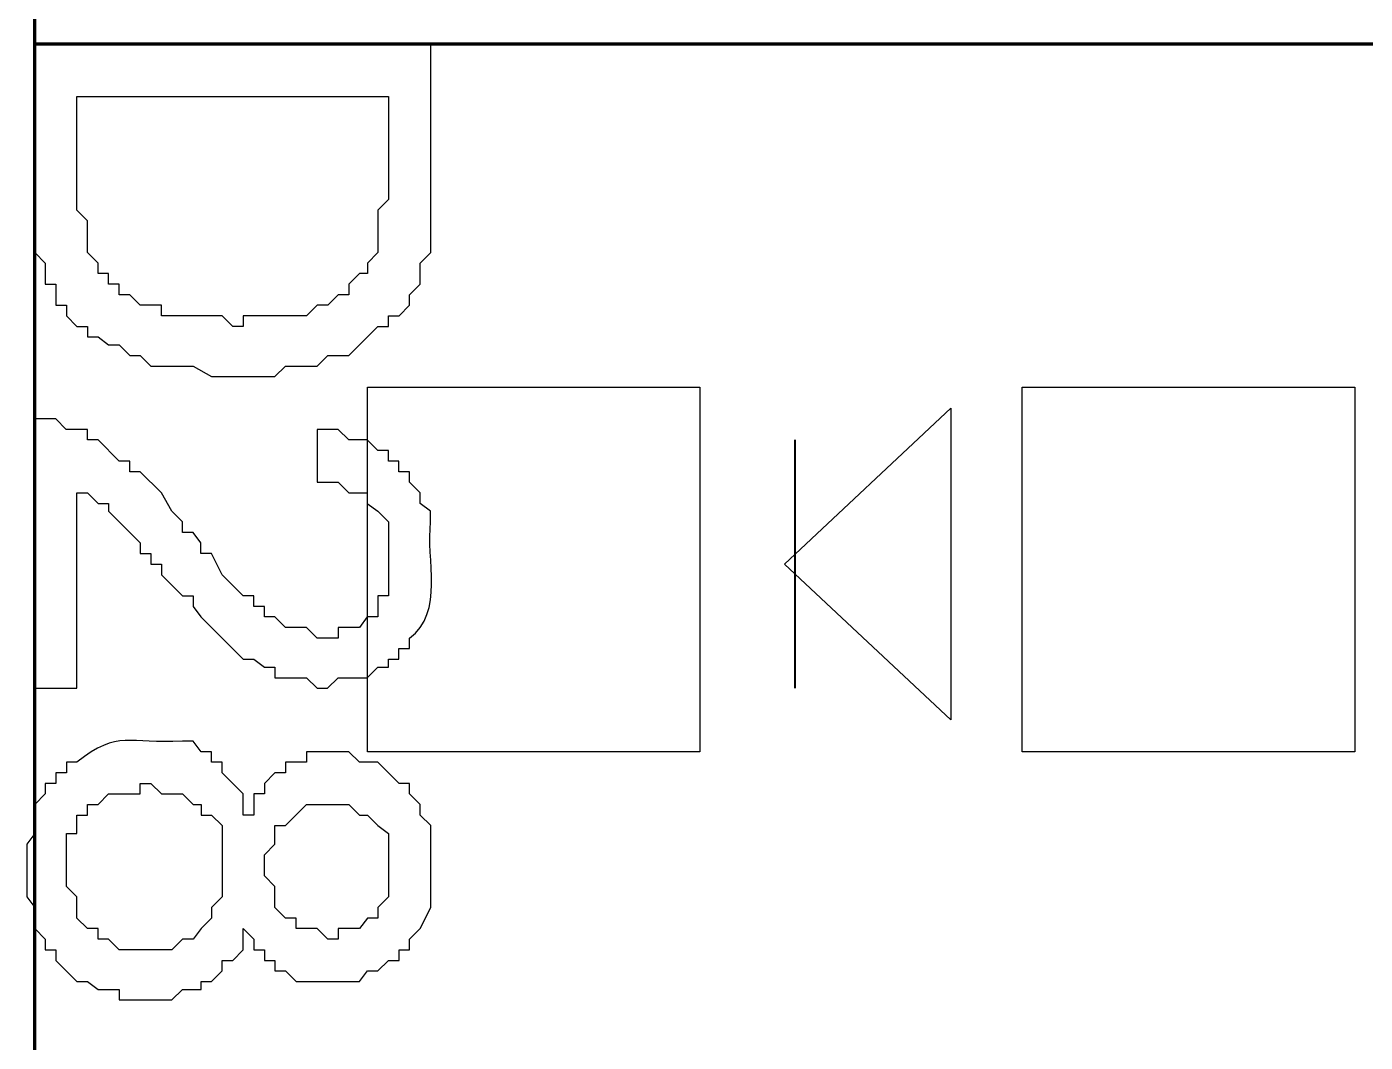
# Model space of a CAD drawing. Header units: millimetres. Extents: x -109 to -14.2, y -107.5 to -24.7.
# Drawn here: x -46.628 to -43.356, y -55.849 to -53.368 of the extents above; entities that cross this region are included whole.
import ezdxf

# ---------------------------------------------------------------- set-up
doc = ezdxf.new("R2010")
doc.units = ezdxf.units.MM
doc.header["$MEASUREMENT"] = 0
doc.layers.add('layer 1', color=7, linetype='Continuous')

msp = doc.modelspace()

# ---------------------------------------------------------------- linework, layer by layer
at = {"layer": 'layer 1', "color": 0, "lineweight": 80}
for points in [[(-46.6086, -91.5042), (-46.6086, -91.5042), (-46.6086, -40.7152), (-46.6086, -40.7152)], [(-46.6086, -53.4092), (-46.6086, -53.4092), (-37.9674, -53.4092), (-37.9674, -53.4092)]]:
    msp.add_open_spline(points, degree=3, dxfattribs=at)
at = {"layer": 'layer 1', "color": 0}
for points, knots in [([(-46.6086, -53.4092), (-46.6086, -53.4092), (-45.6406, -53.4092), (-45.6406, -53.4092), (-45.6406, -53.4092), (-45.6406, -53.4092), (-45.6406, -53.9191), (-45.6406, -53.9191), (-45.6406, -53.9191), (-45.6406, -53.9191), (-45.6664, -53.9449), (-45.6664, -53.9449), (-45.6664, -53.9449), (-45.6664, -53.9449), (-45.6664, -53.9965), (-45.6664, -53.9965), (-45.6664, -53.9965), (-45.6664, -53.9965), (-45.6922, -54.0223), (-45.6922, -54.0223), (-45.6922, -54.0223), (-45.6922, -54.0223), (-45.6922, -54.0481), (-45.6922, -54.0481), (-45.6922, -54.0481), (-45.6922, -54.0481), (-45.718, -54.0739), (-45.718, -54.0739), (-45.718, -54.0739), (-45.718, -54.0739), (-45.7438, -54.0739), (-45.7438, -54.0739), (-45.7438, -54.0739), (-45.7438, -54.0739), (-45.7438, -54.0998), (-45.7438, -54.0998), (-45.7438, -54.0998), (-45.7438, -54.0998), (-45.7696, -54.0998), (-45.7696, -54.0998), (-45.7696, -54.0998), (-45.7696, -54.0998), (-45.8406, -54.1707), (-45.8406, -54.1707), (-45.8406, -54.1707), (-45.8406, -54.1707), (-45.8922, -54.1707), (-45.8922, -54.1707), (-45.8922, -54.1707), (-45.8922, -54.1707), (-45.9181, -54.1966), (-45.9181, -54.1966), (-45.9181, -54.1966), (-45.9181, -54.1966), (-45.9955, -54.1966), (-45.9955, -54.1966), (-45.9955, -54.1966), (-45.9955, -54.1966), (-46.0213, -54.2224), (-46.0213, -54.2224), (-46.0213, -54.2224), (-46.0213, -54.2224), (-46.1762, -54.2224), (-46.1762, -54.2224), (-46.1762, -54.2224), (-46.1762, -54.2224), (-46.2214, -54.1966), (-46.2214, -54.1966), (-46.2214, -54.1966), (-46.2214, -54.1966), (-46.3246, -54.1966), (-46.3246, -54.1966), (-46.3246, -54.1966), (-46.3246, -54.1966), (-46.3505, -54.1707), (-46.3505, -54.1707), (-46.3505, -54.1707), (-46.3505, -54.1707), (-46.3763, -54.1707), (-46.3763, -54.1707), (-46.3763, -54.1707), (-46.3763, -54.1707), (-46.4021, -54.1449), (-46.4021, -54.1449), (-46.4021, -54.1449), (-46.4021, -54.1449), (-46.4279, -54.1449), (-46.4279, -54.1449), (-46.4279, -54.1449), (-46.4279, -54.1449), (-46.4537, -54.1256), (-46.4537, -54.1256), (-46.4537, -54.1256), (-46.4537, -54.1256), (-46.4795, -54.1256), (-46.4795, -54.1256), (-46.4795, -54.1256), (-46.4795, -54.1256), (-46.4795, -54.0998), (-46.4795, -54.0998), (-46.4795, -54.0998), (-46.4795, -54.0998), (-46.5053, -54.0998), (-46.5053, -54.0998), (-46.5053, -54.0998), (-46.5053, -54.0998), (-46.5311, -54.0739), (-46.5311, -54.0739), (-46.5311, -54.0739), (-46.5311, -54.0739), (-46.5311, -54.0481), (-46.5311, -54.0481), (-46.5311, -54.0481), (-46.5311, -54.0481), (-46.557, -54.0481), (-46.557, -54.0481), (-46.557, -54.0481), (-46.557, -54.0481), (-46.557, -53.9965), (-46.557, -53.9965), (-46.557, -53.9965), (-46.557, -53.9965), (-46.5828, -53.9965), (-46.5828, -53.9965), (-46.5828, -53.9965), (-46.5828, -53.9965), (-46.5828, -53.9449), (-46.5828, -53.9449), (-46.5828, -53.9449), (-46.5828, -53.9449), (-46.6086, -53.9191), (-46.6086, -53.9191), (-46.6086, -53.9191), (-46.6086, -53.9191), (-46.6086, -53.7642), (-46.6086, -53.7642), (-46.6086, -53.7642), (-46.6086, -53.7642), (-46.6086, -53.4092), (-46.6086, -53.4092)], [0, 0, 0, 0, 0.027778, 0.027778, 0.027778, 0.027778, 0.055556, 0.055556, 0.055556, 0.055556, 0.083333, 0.083333, 0.083333, 0.083333, 0.111111, 0.111111, 0.111111, 0.111111, 0.138889, 0.138889, 0.138889, 0.138889, 0.166667, 0.166667, 0.166667, 0.166667, 0.194444, 0.194444, 0.194444, 0.194444, 0.222222, 0.222222, 0.222222, 0.222222, 0.25, 0.25, 0.25, 0.25, 0.277778, 0.277778, 0.277778, 0.277778, 0.305556, 0.305556, 0.305556, 0.305556, 0.333333, 0.333333, 0.333333, 0.333333, 0.361111, 0.361111, 0.361111, 0.361111, 0.388889, 0.388889, 0.388889, 0.388889, 0.416667, 0.416667, 0.416667, 0.416667, 0.444444, 0.444444, 0.444444, 0.444444, 0.472222, 0.472222, 0.472222, 0.472222, 0.5, 0.5, 0.5, 0.5, 0.527778, 0.527778, 0.527778, 0.527778, 0.555556, 0.555556, 0.555556, 0.555556, 0.583333, 0.583333, 0.583333, 0.583333, 0.611111, 0.611111, 0.611111, 0.611111, 0.638889, 0.638889, 0.638889, 0.638889, 0.666667, 0.666667, 0.666667, 0.666667, 0.694444, 0.694444, 0.694444, 0.694444, 0.722222, 0.722222, 0.722222, 0.722222, 0.75, 0.75, 0.75, 0.75, 0.777778, 0.777778, 0.777778, 0.777778, 0.805556, 0.805556, 0.805556, 0.805556, 0.833333, 0.833333, 0.833333, 0.833333, 0.861111, 0.861111, 0.861111, 0.861111, 0.888889, 0.888889, 0.888889, 0.888889, 0.916667, 0.916667, 0.916667, 0.916667, 0.944444, 0.944444, 0.944444, 0.944444, 1, 1, 1, 1]), ([(-46.5053, -53.5383), (-46.5053, -53.5383), (-46.5053, -53.8158), (-46.5053, -53.8158), (-46.5053, -53.8158), (-46.5053, -53.8158), (-46.4795, -53.8416), (-46.4795, -53.8416), (-46.4795, -53.8416), (-46.4795, -53.8416), (-46.4795, -53.9191), (-46.4795, -53.9191), (-46.4795, -53.9191), (-46.4795, -53.9191), (-46.4537, -53.9449), (-46.4537, -53.9449), (-46.4537, -53.9449), (-46.4537, -53.9449), (-46.4537, -53.9707), (-46.4537, -53.9707), (-46.4537, -53.9707), (-46.4537, -53.9707), (-46.4279, -53.9707), (-46.4279, -53.9707), (-46.4279, -53.9707), (-46.4279, -53.9707), (-46.4279, -53.9965), (-46.4279, -53.9965), (-46.4279, -53.9965), (-46.4279, -53.9965), (-46.4021, -53.9965), (-46.4021, -53.9965), (-46.4021, -53.9965), (-46.4021, -53.9965), (-46.4021, -54.0223), (-46.4021, -54.0223), (-46.4021, -54.0223), (-46.4021, -54.0223), (-46.3763, -54.0223), (-46.3763, -54.0223), (-46.3763, -54.0223), (-46.3763, -54.0223), (-46.3505, -54.0481), (-46.3505, -54.0481), (-46.3505, -54.0481), (-46.3505, -54.0481), (-46.2988, -54.0481), (-46.2988, -54.0481), (-46.2988, -54.0481), (-46.2988, -54.0481), (-46.2988, -54.0739), (-46.2988, -54.0739), (-46.2988, -54.0739), (-46.2988, -54.0739), (-46.1504, -54.0739), (-46.1504, -54.0739), (-46.1504, -54.0739), (-46.1504, -54.0739), (-46.1246, -54.0998), (-46.1246, -54.0998), (-46.1246, -54.0998), (-46.1246, -54.0998), (-46.0988, -54.0998), (-46.0988, -54.0998), (-46.0988, -54.0998), (-46.0988, -54.0998), (-46.0988, -54.0739), (-46.0988, -54.0739), (-46.0988, -54.0739), (-46.0988, -54.0739), (-45.9439, -54.0739), (-45.9439, -54.0739), (-45.9439, -54.0739), (-45.9439, -54.0739), (-45.9181, -54.0481), (-45.9181, -54.0481), (-45.9181, -54.0481), (-45.9181, -54.0481), (-45.8922, -54.0481), (-45.8922, -54.0481), (-45.8922, -54.0481), (-45.8922, -54.0481), (-45.8664, -54.0223), (-45.8664, -54.0223), (-45.8664, -54.0223), (-45.8664, -54.0223), (-45.8406, -54.0223), (-45.8406, -54.0223), (-45.8406, -54.0223), (-45.8406, -54.0223), (-45.8406, -53.9965), (-45.8406, -53.9965), (-45.8406, -53.9965), (-45.8406, -53.9965), (-45.8148, -53.9707), (-45.8148, -53.9707), (-45.8148, -53.9707), (-45.8148, -53.9707), (-45.7954, -53.9707), (-45.7954, -53.9707), (-45.7954, -53.9707), (-45.7954, -53.9707), (-45.7954, -53.9449), (-45.7954, -53.9449), (-45.7954, -53.9449), (-45.7954, -53.9449), (-45.7696, -53.9191), (-45.7696, -53.9191), (-45.7696, -53.9191), (-45.7696, -53.9191), (-45.7696, -53.8158), (-45.7696, -53.8158), (-45.7696, -53.8158), (-45.7696, -53.8158), (-45.7438, -53.79), (-45.7438, -53.79), (-45.7438, -53.79), (-45.7438, -53.79), (-45.7438, -53.5383), (-45.7438, -53.5383), (-45.7438, -53.5383), (-45.7438, -53.5383), (-46.5053, -53.5383), (-46.5053, -53.5383)], [0, 0, 0, 0, 0.03125, 0.03125, 0.03125, 0.03125, 0.0625, 0.0625, 0.0625, 0.0625, 0.09375, 0.09375, 0.09375, 0.09375, 0.125, 0.125, 0.125, 0.125, 0.15625, 0.15625, 0.15625, 0.15625, 0.1875, 0.1875, 0.1875, 0.1875, 0.21875, 0.21875, 0.21875, 0.21875, 0.25, 0.25, 0.25, 0.25, 0.28125, 0.28125, 0.28125, 0.28125, 0.3125, 0.3125, 0.3125, 0.3125, 0.34375, 0.34375, 0.34375, 0.34375, 0.375, 0.375, 0.375, 0.375, 0.40625, 0.40625, 0.40625, 0.40625, 0.4375, 0.4375, 0.4375, 0.4375, 0.46875, 0.46875, 0.46875, 0.46875, 0.5, 0.5, 0.5, 0.5, 0.53125, 0.53125, 0.53125, 0.53125, 0.5625, 0.5625, 0.5625, 0.5625, 0.59375, 0.59375, 0.59375, 0.59375, 0.625, 0.625, 0.625, 0.625, 0.65625, 0.65625, 0.65625, 0.65625, 0.6875, 0.6875, 0.6875, 0.6875, 0.71875, 0.71875, 0.71875, 0.71875, 0.75, 0.75, 0.75, 0.75, 0.78125, 0.78125, 0.78125, 0.78125, 0.8125, 0.8125, 0.8125, 0.8125, 0.84375, 0.84375, 0.84375, 0.84375, 0.875, 0.875, 0.875, 0.875, 0.90625, 0.90625, 0.90625, 0.90625, 0.9375, 0.9375, 0.9375, 0.9375, 1, 1, 1, 1]), ([(-45.7954, -54.2482), (-45.7954, -54.2482), (-45.7954, -55.1388), (-45.7954, -55.1388), (-45.7954, -55.1388), (-45.7954, -55.1388), (-44.9823, -55.1388), (-44.9823, -55.1388), (-44.9823, -55.1388), (-44.9823, -55.1388), (-44.9823, -54.2482), (-44.9823, -54.2482), (-44.9823, -54.2482), (-44.9823, -54.2482), (-45.7954, -54.2482), (-45.7954, -54.2482)], [0, 0, 0, 0, 0.2, 0.2, 0.2, 0.2, 0.4, 0.4, 0.4, 0.4, 0.6, 0.6, 0.6, 0.6, 1, 1, 1, 1]), ([(-44.195, -54.2482), (-44.195, -54.2482), (-44.195, -55.1388), (-44.195, -55.1388), (-44.195, -55.1388), (-44.195, -55.1388), (-43.3818, -55.1388), (-43.3818, -55.1388), (-43.3818, -55.1388), (-43.3818, -55.1388), (-43.3818, -54.2482), (-43.3818, -54.2482), (-43.3818, -54.2482), (-43.3818, -54.2482), (-44.195, -54.2482), (-44.195, -54.2482)], [0, 0, 0, 0, 0.2, 0.2, 0.2, 0.2, 0.4, 0.4, 0.4, 0.4, 0.6, 0.6, 0.6, 0.6, 1, 1, 1, 1]), ([(-44.3692, -54.2998), (-44.3692, -54.2998), (-44.7758, -54.6806), (-44.7758, -54.6806), (-44.7758, -54.6806), (-44.7758, -54.6806), (-44.3692, -55.0613), (-44.3692, -55.0613), (-44.3692, -55.0613), (-44.3692, -55.0613), (-44.3692, -54.2998), (-44.3692, -54.2998)], [0, 0, 0, 0, 0.25, 0.25, 0.25, 0.25, 0.5, 0.5, 0.5, 0.5, 1, 1, 1, 1]), ([(-46.5054, -54.9839), (-46.5054, -54.9839), (-46.6087, -54.9839), (-46.6087, -54.9839), (-46.6087, -54.9839), (-46.6087, -54.9839), (-46.6087, -54.3256), (-46.6087, -54.3256), (-46.6087, -54.3256), (-46.6087, -54.3256), (-46.5571, -54.3256), (-46.5571, -54.3256), (-46.5571, -54.3256), (-46.5571, -54.3256), (-46.5313, -54.3515), (-46.5313, -54.3515), (-46.5313, -54.3515), (-46.5313, -54.3515), (-46.4796, -54.3515), (-46.4796, -54.3515), (-46.4796, -54.3515), (-46.4796, -54.3515), (-46.4796, -54.3772), (-46.4796, -54.3772), (-46.4796, -54.3772), (-46.4796, -54.3772), (-46.4538, -54.3772), (-46.4538, -54.3772), (-46.4538, -54.3772), (-46.4538, -54.3772), (-46.4022, -54.4289), (-46.4022, -54.4289), (-46.4022, -54.4289), (-46.4022, -54.4289), (-46.3764, -54.4289), (-46.3764, -54.4289), (-46.3764, -54.4289), (-46.3764, -54.4289), (-46.3764, -54.4547), (-46.3764, -54.4547), (-46.3764, -54.4547), (-46.3764, -54.4547), (-46.3505, -54.4547), (-46.3505, -54.4547), (-46.3505, -54.4547), (-46.3505, -54.4547), (-46.2989, -54.5063), (-46.2989, -54.5063), (-46.2989, -54.5063), (-46.2989, -54.5063), (-46.2731, -54.5515), (-46.2731, -54.5515), (-46.2731, -54.5515), (-46.2731, -54.5515), (-46.2473, -54.5773), (-46.2473, -54.5773), (-46.2473, -54.5773), (-46.2473, -54.5773), (-46.2473, -54.6031), (-46.2473, -54.6031), (-46.2473, -54.6031), (-46.2473, -54.6031), (-46.2215, -54.6031), (-46.2215, -54.6031), (-46.2215, -54.6031), (-46.2215, -54.6031), (-46.2021, -54.6289), (-46.2021, -54.6289), (-46.2021, -54.6289), (-46.2021, -54.6289), (-46.2021, -54.6548), (-46.2021, -54.6548), (-46.2021, -54.6548), (-46.2021, -54.6548), (-46.1763, -54.6548), (-46.1763, -54.6548), (-46.1763, -54.6548), (-46.1763, -54.6548), (-46.1505, -54.7064), (-46.1505, -54.7064), (-46.1505, -54.7064), (-46.1505, -54.7064), (-46.0989, -54.758), (-46.0989, -54.758), (-46.0989, -54.758), (-46.0989, -54.758), (-46.073, -54.758), (-46.073, -54.758), (-46.073, -54.758), (-46.073, -54.758), (-46.073, -54.7838), (-46.073, -54.7838), (-46.073, -54.7838), (-46.073, -54.7838), (-46.0472, -54.7838), (-46.0472, -54.7838), (-46.0472, -54.7838), (-46.0472, -54.7838), (-46.0472, -54.8096), (-46.0472, -54.8096), (-46.0472, -54.8096), (-46.0472, -54.8096), (-46.0214, -54.8096), (-46.0214, -54.8096), (-46.0214, -54.8096), (-46.0214, -54.8096), (-45.9956, -54.8355), (-45.9956, -54.8355), (-45.9956, -54.8355), (-45.9956, -54.8355), (-45.944, -54.8355), (-45.944, -54.8355), (-45.944, -54.8355), (-45.944, -54.8355), (-45.9182, -54.8613), (-45.9182, -54.8613), (-45.9182, -54.8613), (-45.9182, -54.8613), (-45.8665, -54.8613), (-45.8665, -54.8613), (-45.8665, -54.8613), (-45.8665, -54.8613), (-45.8665, -54.8355), (-45.8665, -54.8355), (-45.8665, -54.8355), (-45.8665, -54.8355), (-45.8149, -54.8355), (-45.8149, -54.8355), (-45.8149, -54.8355), (-45.8149, -54.8355), (-45.7956, -54.8096), (-45.7956, -54.8096), (-45.7956, -54.8096), (-45.7956, -54.8096), (-45.7697, -54.8096), (-45.7697, -54.8096), (-45.7697, -54.8096), (-45.7697, -54.8096), (-45.7697, -54.758), (-45.7697, -54.758), (-45.7697, -54.758), (-45.7697, -54.758), (-45.7439, -54.758), (-45.7439, -54.758), (-45.7439, -54.758), (-45.7439, -54.758), (-45.7439, -54.5773), (-45.7439, -54.5773), (-45.7439, -54.5773), (-45.7439, -54.5773), (-45.7697, -54.5515), (-45.7697, -54.5515), (-45.7697, -54.5515), (-45.7697, -54.5515), (-45.7956, -54.5321), (-45.7956, -54.5321), (-45.7956, -54.5321), (-45.7956, -54.5321), (-45.7956, -54.5063), (-45.7956, -54.5063), (-45.7956, -54.5063), (-45.7956, -54.5063), (-45.8407, -54.5063), (-45.8407, -54.5063), (-45.8407, -54.5063), (-45.8407, -54.5063), (-45.8665, -54.4805), (-45.8665, -54.4805), (-45.8665, -54.4805), (-45.8665, -54.4805), (-45.9182, -54.4805), (-45.9182, -54.4805), (-45.9182, -54.4805), (-45.9182, -54.4805), (-45.9182, -54.3515), (-45.9182, -54.3515), (-45.9182, -54.3515), (-45.9182, -54.3515), (-45.8665, -54.3515), (-45.8665, -54.3515), (-45.8665, -54.3515), (-45.8665, -54.3515), (-45.8407, -54.3772), (-45.8407, -54.3772), (-45.8407, -54.3772), (-45.8407, -54.3772), (-45.7956, -54.3772), (-45.7956, -54.3772), (-45.7956, -54.3772), (-45.7956, -54.3772), (-45.7697, -54.4031), (-45.7697, -54.4031), (-45.7697, -54.4031), (-45.7697, -54.4031), (-45.7439, -54.4031), (-45.7439, -54.4031), (-45.7439, -54.4031), (-45.7439, -54.4031), (-45.7439, -54.4289), (-45.7439, -54.4289), (-45.7439, -54.4289), (-45.7439, -54.4289), (-45.7181, -54.4289), (-45.7181, -54.4289), (-45.7181, -54.4289), (-45.7181, -54.4289), (-45.7181, -54.4547), (-45.7181, -54.4547), (-45.7181, -54.4547), (-45.7181, -54.4547), (-45.6923, -54.4547), (-45.6923, -54.4547), (-45.6923, -54.4547), (-45.6923, -54.4547), (-45.6923, -54.4805), (-45.6923, -54.4805), (-45.6923, -54.4805), (-45.6923, -54.4805), (-45.6665, -54.5063), (-45.6665, -54.5063), (-45.6665, -54.5063), (-45.6665, -54.5063), (-45.6665, -54.5321), (-45.6665, -54.5321), (-45.6665, -54.5321), (-45.6665, -54.5321), (-45.6407, -54.5515), (-45.6407, -54.5515), (-45.6407, -54.5515), (-45.6407, -54.5515), (-45.6407, -54.5773), (-45.6407, -54.5773), (-45.6407, -54.5773), (-45.652, -54.6681), (-45.6067, -54.7994), (-45.6923, -54.8613), (-45.6923, -54.8613), (-45.6923, -54.8613), (-45.6923, -54.8871), (-45.6923, -54.8871), (-45.6923, -54.8871), (-45.6923, -54.8871), (-45.7181, -54.8871), (-45.7181, -54.8871), (-45.7181, -54.8871), (-45.7181, -54.8871), (-45.7181, -54.9129), (-45.7181, -54.9129), (-45.7181, -54.9129), (-45.7181, -54.9129), (-45.7439, -54.9129), (-45.7439, -54.9129), (-45.7439, -54.9129), (-45.7439, -54.9129), (-45.7439, -54.9323), (-45.7439, -54.9323), (-45.7439, -54.9323), (-45.7439, -54.9323), (-45.7697, -54.9323), (-45.7697, -54.9323), (-45.7697, -54.9323), (-45.7697, -54.9323), (-45.7956, -54.9581), (-45.7956, -54.9581), (-45.7956, -54.9581), (-45.7956, -54.9581), (-45.8665, -54.9581), (-45.8665, -54.9581), (-45.8665, -54.9581), (-45.8665, -54.9581), (-45.8924, -54.9839), (-45.8924, -54.9839), (-45.8924, -54.9839), (-45.8924, -54.9839), (-45.9182, -54.9839), (-45.9182, -54.9839), (-45.9182, -54.9839), (-45.9182, -54.9839), (-45.944, -54.9581), (-45.944, -54.9581), (-45.944, -54.9581), (-45.944, -54.9581), (-46.0214, -54.9581), (-46.0214, -54.9581), (-46.0214, -54.9581), (-46.0214, -54.9581), (-46.0214, -54.9323), (-46.0214, -54.9323), (-46.0214, -54.9323), (-46.0214, -54.9323), (-46.0472, -54.9323), (-46.0472, -54.9323), (-46.0472, -54.9323), (-46.0472, -54.9323), (-46.073, -54.9129), (-46.073, -54.9129), (-46.073, -54.9129), (-46.073, -54.9129), (-46.0989, -54.9129), (-46.0989, -54.9129), (-46.0989, -54.9129), (-46.0989, -54.9129), (-46.2021, -54.8096), (-46.2021, -54.8096), (-46.2021, -54.8096), (-46.2021, -54.8096), (-46.2215, -54.7838), (-46.2215, -54.7838), (-46.2215, -54.7838), (-46.2215, -54.7838), (-46.2215, -54.758), (-46.2215, -54.758), (-46.2215, -54.758), (-46.2215, -54.758), (-46.2473, -54.758), (-46.2473, -54.758), (-46.2473, -54.758), (-46.2473, -54.758), (-46.2989, -54.7064), (-46.2989, -54.7064), (-46.2989, -54.7064), (-46.2989, -54.7064), (-46.2989, -54.6806), (-46.2989, -54.6806), (-46.2989, -54.6806), (-46.2989, -54.6806), (-46.3247, -54.6806), (-46.3247, -54.6806), (-46.3247, -54.6806), (-46.3247, -54.6806), (-46.3247, -54.6548), (-46.3247, -54.6548), (-46.3247, -54.6548), (-46.3247, -54.6548), (-46.3505, -54.6548), (-46.3505, -54.6548), (-46.3505, -54.6548), (-46.3505, -54.6548), (-46.3505, -54.6289), (-46.3505, -54.6289), (-46.3505, -54.6289), (-46.3505, -54.6289), (-46.428, -54.5515), (-46.428, -54.5515), (-46.428, -54.5515), (-46.428, -54.5515), (-46.428, -54.5321), (-46.428, -54.5321), (-46.428, -54.5321), (-46.428, -54.5321), (-46.4538, -54.5321), (-46.4538, -54.5321), (-46.4538, -54.5321), (-46.4538, -54.5321), (-46.4796, -54.5063), (-46.4796, -54.5063), (-46.4796, -54.5063), (-46.4796, -54.5063), (-46.5054, -54.5063), (-46.5054, -54.5063), (-46.5054, -54.5063), (-46.5054, -54.5063), (-46.5054, -54.9839), (-46.5054, -54.9839)], [0, 0, 0, 0, 0.01087, 0.01087, 0.01087, 0.01087, 0.021739, 0.021739, 0.021739, 0.021739, 0.032609, 0.032609, 0.032609, 0.032609, 0.043478, 0.043478, 0.043478, 0.043478, 0.054348, 0.054348, 0.054348, 0.054348, 0.065217, 0.065217, 0.065217, 0.065217, 0.076087, 0.076087, 0.076087, 0.076087, 0.086957, 0.086957, 0.086957, 0.086957, 0.097826, 0.097826, 0.097826, 0.097826, 0.108696, 0.108696, 0.108696, 0.108696, 0.119565, 0.119565, 0.119565, 0.119565, 0.130435, 0.130435, 0.130435, 0.130435, 0.141304, 0.141304, 0.141304, 0.141304, 0.152174, 0.152174, 0.152174, 0.152174, 0.163043, 0.163043, 0.163043, 0.163043, 0.173913, 0.173913, 0.173913, 0.173913, 0.184783, 0.184783, 0.184783, 0.184783, 0.195652, 0.195652, 0.195652, 0.195652, 0.206522, 0.206522, 0.206522, 0.206522, 0.217391, 0.217391, 0.217391, 0.217391, 0.228261, 0.228261, 0.228261, 0.228261, 0.23913, 0.23913, 0.23913, 0.23913, 0.25, 0.25, 0.25, 0.25, 0.26087, 0.26087, 0.26087, 0.26087, 0.271739, 0.271739, 0.271739, 0.271739, 0.282609, 0.282609, 0.282609, 0.282609, 0.293478, 0.293478, 0.293478, 0.293478, 0.304348, 0.304348, 0.304348, 0.304348, 0.315217, 0.315217, 0.315217, 0.315217, 0.326087, 0.326087, 0.326087, 0.326087, 0.336957, 0.336957, 0.336957, 0.336957, 0.347826, 0.347826, 0.347826, 0.347826, 0.358696, 0.358696, 0.358696, 0.358696, 0.369565, 0.369565, 0.369565, 0.369565, 0.380435, 0.380435, 0.380435, 0.380435, 0.391304, 0.391304, 0.391304, 0.391304, 0.402174, 0.402174, 0.402174, 0.402174, 0.413043, 0.413043, 0.413043, 0.413043, 0.423913, 0.423913, 0.423913, 0.423913, 0.434783, 0.434783, 0.434783, 0.434783, 0.445652, 0.445652, 0.445652, 0.445652, 0.456522, 0.456522, 0.456522, 0.456522, 0.467391, 0.467391, 0.467391, 0.467391, 0.478261, 0.478261, 0.478261, 0.478261, 0.48913, 0.48913, 0.48913, 0.48913, 0.5, 0.5, 0.5, 0.5, 0.51087, 0.51087, 0.51087, 0.51087, 0.521739, 0.521739, 0.521739, 0.521739, 0.532609, 0.532609, 0.532609, 0.532609, 0.543478, 0.543478, 0.543478, 0.543478, 0.554348, 0.554348, 0.554348, 0.554348, 0.565217, 0.565217, 0.565217, 0.565217, 0.576087, 0.576087, 0.576087, 0.576087, 0.586957, 0.586957, 0.586957, 0.586957, 0.597826, 0.597826, 0.597826, 0.597826, 0.608696, 0.608696, 0.608696, 0.608696, 0.619565, 0.619565, 0.619565, 0.619565, 0.630435, 0.630435, 0.630435, 0.630435, 0.641304, 0.641304, 0.641304, 0.641304, 0.652174, 0.652174, 0.652174, 0.652174, 0.663043, 0.663043, 0.663043, 0.663043, 0.673913, 0.673913, 0.673913, 0.673913, 0.684783, 0.684783, 0.684783, 0.684783, 0.695652, 0.695652, 0.695652, 0.695652, 0.706522, 0.706522, 0.706522, 0.706522, 0.717391, 0.717391, 0.717391, 0.717391, 0.728261, 0.728261, 0.728261, 0.728261, 0.73913, 0.73913, 0.73913, 0.73913, 0.75, 0.75, 0.75, 0.75, 0.76087, 0.76087, 0.76087, 0.76087, 0.771739, 0.771739, 0.771739, 0.771739, 0.782609, 0.782609, 0.782609, 0.782609, 0.793478, 0.793478, 0.793478, 0.793478, 0.804348, 0.804348, 0.804348, 0.804348, 0.815217, 0.815217, 0.815217, 0.815217, 0.826087, 0.826087, 0.826087, 0.826087, 0.836957, 0.836957, 0.836957, 0.836957, 0.847826, 0.847826, 0.847826, 0.847826, 0.858696, 0.858696, 0.858696, 0.858696, 0.869565, 0.869565, 0.869565, 0.869565, 0.880435, 0.880435, 0.880435, 0.880435, 0.891304, 0.891304, 0.891304, 0.891304, 0.902174, 0.902174, 0.902174, 0.902174, 0.913043, 0.913043, 0.913043, 0.913043, 0.923913, 0.923913, 0.923913, 0.923913, 0.934783, 0.934783, 0.934783, 0.934783, 0.945652, 0.945652, 0.945652, 0.945652, 0.956522, 0.956522, 0.956522, 0.956522, 0.967391, 0.967391, 0.967391, 0.967391, 0.978261, 0.978261, 0.978261, 0.978261, 1, 1, 1, 1]), ([(-46.0988, -55.2937), (-46.0988, -55.2937), (-46.0729, -55.2937), (-46.0729, -55.2937), (-46.0729, -55.2937), (-46.0729, -55.2937), (-46.0729, -55.242), (-46.0729, -55.242), (-46.0729, -55.242), (-46.0729, -55.242), (-46.0471, -55.242), (-46.0471, -55.242), (-46.0471, -55.242), (-46.0471, -55.242), (-46.0471, -55.2162), (-46.0471, -55.2162), (-46.0471, -55.2162), (-46.0471, -55.2162), (-46.0213, -55.1904), (-46.0213, -55.1904), (-46.0213, -55.1904), (-46.0213, -55.1904), (-45.9955, -55.1904), (-45.9955, -55.1904), (-45.9955, -55.1904), (-45.9955, -55.1904), (-45.9955, -55.1646), (-45.9955, -55.1646), (-45.9955, -55.1646), (-45.9955, -55.1646), (-45.9439, -55.1646), (-45.9439, -55.1646), (-45.9439, -55.1646), (-45.9439, -55.1646), (-45.9439, -55.1388), (-45.9439, -55.1388), (-45.9439, -55.1388), (-45.9439, -55.1388), (-45.8406, -55.1388), (-45.8406, -55.1388), (-45.8406, -55.1388), (-45.8406, -55.1388), (-45.8148, -55.1646), (-45.8148, -55.1646), (-45.8148, -55.1646), (-45.8148, -55.1646), (-45.7696, -55.1646), (-45.7696, -55.1646), (-45.7696, -55.1646), (-45.7696, -55.1646), (-45.718, -55.2162), (-45.718, -55.2162), (-45.718, -55.2162), (-45.718, -55.2162), (-45.6922, -55.2162), (-45.6922, -55.2162), (-45.6922, -55.2162), (-45.6922, -55.2162), (-45.6922, -55.242), (-45.6922, -55.242), (-45.6922, -55.242), (-45.6922, -55.242), (-45.6664, -55.2678), (-45.6664, -55.2678), (-45.6664, -55.2678), (-45.6664, -55.2678), (-45.6664, -55.2937), (-45.6664, -55.2937), (-45.6664, -55.2937), (-45.6664, -55.2937), (-45.6406, -55.3195), (-45.6406, -55.3195), (-45.6406, -55.3195), (-45.6406, -55.3195), (-45.6406, -55.5195), (-45.6406, -55.5195), (-45.6406, -55.5195), (-45.6406, -55.5195), (-45.6664, -55.5712), (-45.6664, -55.5712), (-45.6664, -55.5712), (-45.6664, -55.5712), (-45.6922, -55.597), (-45.6922, -55.597), (-45.6922, -55.597), (-45.6922, -55.597), (-45.6922, -55.6228), (-45.6922, -55.6228), (-45.6922, -55.6228), (-45.6922, -55.6228), (-45.718, -55.6228), (-45.718, -55.6228), (-45.718, -55.6228), (-45.718, -55.6228), (-45.718, -55.6486), (-45.718, -55.6486), (-45.718, -55.6486), (-45.718, -55.6486), (-45.7438, -55.6486), (-45.7438, -55.6486), (-45.7438, -55.6486), (-45.7438, -55.6486), (-45.7696, -55.6744), (-45.7696, -55.6744), (-45.7696, -55.6744), (-45.7696, -55.6744), (-45.7954, -55.6744), (-45.7954, -55.6744), (-45.7954, -55.6744), (-45.7954, -55.6744), (-45.8148, -55.7002), (-45.8148, -55.7002), (-45.8148, -55.7002), (-45.8148, -55.7002), (-45.9697, -55.7002), (-45.9697, -55.7002), (-45.9697, -55.7002), (-45.9697, -55.7002), (-45.9955, -55.6744), (-45.9955, -55.6744), (-45.9955, -55.6744), (-45.9955, -55.6744), (-46.0213, -55.6744), (-46.0213, -55.6744), (-46.0213, -55.6744), (-46.0213, -55.6744), (-46.0213, -55.6486), (-46.0213, -55.6486), (-46.0213, -55.6486), (-46.0213, -55.6486), (-46.0471, -55.6486), (-46.0471, -55.6486), (-46.0471, -55.6486), (-46.0471, -55.6486), (-46.0471, -55.6228), (-46.0471, -55.6228), (-46.0471, -55.6228), (-46.0471, -55.6228), (-46.0729, -55.6228), (-46.0729, -55.6228), (-46.0729, -55.6228), (-46.0729, -55.6228), (-46.0729, -55.597), (-46.0729, -55.597), (-46.0729, -55.597), (-46.0729, -55.597), (-46.0988, -55.5712), (-46.0988, -55.5712), (-46.0988, -55.5712), (-46.0988, -55.5712), (-46.0988, -55.6228), (-46.0988, -55.6228), (-46.0988, -55.6228), (-46.0988, -55.6228), (-46.1246, -55.6486), (-46.1246, -55.6486), (-46.1246, -55.6486), (-46.1246, -55.6486), (-46.1504, -55.6486), (-46.1504, -55.6486), (-46.1504, -55.6486), (-46.1504, -55.6486), (-46.1504, -55.6744), (-46.1504, -55.6744), (-46.1504, -55.6744), (-46.1504, -55.6744), (-46.1762, -55.7002), (-46.1762, -55.7002), (-46.1762, -55.7002), (-46.1762, -55.7002), (-46.202, -55.7002), (-46.202, -55.7002), (-46.202, -55.7002), (-46.202, -55.7002), (-46.202, -55.7196), (-46.202, -55.7196), (-46.202, -55.7196), (-46.202, -55.7196), (-46.2472, -55.7196), (-46.2472, -55.7196), (-46.2472, -55.7196), (-46.2472, -55.7196), (-46.273, -55.7454), (-46.273, -55.7454), (-46.273, -55.7454), (-46.273, -55.7454), (-46.4021, -55.7454), (-46.4021, -55.7454), (-46.4021, -55.7454), (-46.4021, -55.7454), (-46.4021, -55.7196), (-46.4021, -55.7196), (-46.4021, -55.7196), (-46.4021, -55.7196), (-46.4537, -55.7196), (-46.4537, -55.7196), (-46.4537, -55.7196), (-46.4537, -55.7196), (-46.4795, -55.7002), (-46.4795, -55.7002), (-46.4795, -55.7002), (-46.4795, -55.7002), (-46.5053, -55.7002), (-46.5053, -55.7002), (-46.5053, -55.7002), (-46.5053, -55.7002), (-46.557, -55.6486), (-46.557, -55.6486), (-46.557, -55.6486), (-46.557, -55.6486), (-46.557, -55.6228), (-46.557, -55.6228), (-46.557, -55.6228), (-46.557, -55.6228), (-46.5828, -55.6228), (-46.5828, -55.6228), (-46.5828, -55.6228), (-46.5828, -55.6228), (-46.5828, -55.597), (-46.5828, -55.597), (-46.5828, -55.597), (-46.5828, -55.597), (-46.6086, -55.5712), (-46.6086, -55.5712), (-46.6086, -55.5712), (-46.6086, -55.5712), (-46.6086, -55.5195), (-46.6086, -55.5195), (-46.6086, -55.5195), (-46.6086, -55.5195), (-46.6279, -55.4937), (-46.6279, -55.4937), (-46.6279, -55.4937), (-46.6279, -55.4937), (-46.6279, -55.3646), (-46.6279, -55.3646), (-46.6279, -55.3646), (-46.6279, -55.3646), (-46.6086, -55.3388), (-46.6086, -55.3388), (-46.6086, -55.3388), (-46.6086, -55.3388), (-46.6086, -55.2678), (-46.6086, -55.2678), (-46.6086, -55.2678), (-46.6086, -55.2678), (-46.5828, -55.242), (-46.5828, -55.242), (-46.5828, -55.242), (-46.5828, -55.242), (-46.5828, -55.2162), (-46.5828, -55.2162), (-46.5828, -55.2162), (-46.5828, -55.2162), (-46.557, -55.2162), (-46.557, -55.2162), (-46.557, -55.2162), (-46.557, -55.2162), (-46.557, -55.1904), (-46.557, -55.1904), (-46.557, -55.1904), (-46.557, -55.1904), (-46.5311, -55.1904), (-46.5311, -55.1904), (-46.5311, -55.1904), (-46.5311, -55.1904), (-46.5311, -55.1646), (-46.5311, -55.1646), (-46.5311, -55.1646), (-46.5311, -55.1646), (-46.5053, -55.1646), (-46.5053, -55.1646), (-46.5053, -55.1646), (-46.4037, -55.0833), (-46.3781, -55.1212), (-46.2472, -55.1129), (-46.2472, -55.1129), (-46.2472, -55.1129), (-46.2214, -55.1129), (-46.2214, -55.1129), (-46.2214, -55.1129), (-46.2214, -55.1129), (-46.202, -55.1388), (-46.202, -55.1388), (-46.202, -55.1388), (-46.202, -55.1388), (-46.1762, -55.1388), (-46.1762, -55.1388), (-46.1762, -55.1388), (-46.1762, -55.1388), (-46.1762, -55.1646), (-46.1762, -55.1646), (-46.1762, -55.1646), (-46.1762, -55.1646), (-46.1504, -55.1646), (-46.1504, -55.1646), (-46.1504, -55.1646), (-46.1504, -55.1646), (-46.1504, -55.1904), (-46.1504, -55.1904), (-46.1504, -55.1904), (-46.1504, -55.1904), (-46.0988, -55.242), (-46.0988, -55.242), (-46.0988, -55.242), (-46.0988, -55.242), (-46.0988, -55.2937), (-46.0988, -55.2937)], [0, 0, 0, 0, 0.012821, 0.012821, 0.012821, 0.012821, 0.025641, 0.025641, 0.025641, 0.025641, 0.038462, 0.038462, 0.038462, 0.038462, 0.051282, 0.051282, 0.051282, 0.051282, 0.064103, 0.064103, 0.064103, 0.064103, 0.076923, 0.076923, 0.076923, 0.076923, 0.089744, 0.089744, 0.089744, 0.089744, 0.102564, 0.102564, 0.102564, 0.102564, 0.115385, 0.115385, 0.115385, 0.115385, 0.128205, 0.128205, 0.128205, 0.128205, 0.141026, 0.141026, 0.141026, 0.141026, 0.153846, 0.153846, 0.153846, 0.153846, 0.166667, 0.166667, 0.166667, 0.166667, 0.179487, 0.179487, 0.179487, 0.179487, 0.192308, 0.192308, 0.192308, 0.192308, 0.205128, 0.205128, 0.205128, 0.205128, 0.217949, 0.217949, 0.217949, 0.217949, 0.230769, 0.230769, 0.230769, 0.230769, 0.24359, 0.24359, 0.24359, 0.24359, 0.25641, 0.25641, 0.25641, 0.25641, 0.269231, 0.269231, 0.269231, 0.269231, 0.282051, 0.282051, 0.282051, 0.282051, 0.294872, 0.294872, 0.294872, 0.294872, 0.307692, 0.307692, 0.307692, 0.307692, 0.320513, 0.320513, 0.320513, 0.320513, 0.333333, 0.333333, 0.333333, 0.333333, 0.346154, 0.346154, 0.346154, 0.346154, 0.358974, 0.358974, 0.358974, 0.358974, 0.371795, 0.371795, 0.371795, 0.371795, 0.384615, 0.384615, 0.384615, 0.384615, 0.397436, 0.397436, 0.397436, 0.397436, 0.410256, 0.410256, 0.410256, 0.410256, 0.423077, 0.423077, 0.423077, 0.423077, 0.435897, 0.435897, 0.435897, 0.435897, 0.448718, 0.448718, 0.448718, 0.448718, 0.461538, 0.461538, 0.461538, 0.461538, 0.474359, 0.474359, 0.474359, 0.474359, 0.487179, 0.487179, 0.487179, 0.487179, 0.5, 0.5, 0.5, 0.5, 0.512821, 0.512821, 0.512821, 0.512821, 0.525641, 0.525641, 0.525641, 0.525641, 0.538462, 0.538462, 0.538462, 0.538462, 0.551282, 0.551282, 0.551282, 0.551282, 0.564103, 0.564103, 0.564103, 0.564103, 0.576923, 0.576923, 0.576923, 0.576923, 0.589744, 0.589744, 0.589744, 0.589744, 0.602564, 0.602564, 0.602564, 0.602564, 0.615385, 0.615385, 0.615385, 0.615385, 0.628205, 0.628205, 0.628205, 0.628205, 0.641026, 0.641026, 0.641026, 0.641026, 0.653846, 0.653846, 0.653846, 0.653846, 0.666667, 0.666667, 0.666667, 0.666667, 0.679487, 0.679487, 0.679487, 0.679487, 0.692308, 0.692308, 0.692308, 0.692308, 0.705128, 0.705128, 0.705128, 0.705128, 0.717949, 0.717949, 0.717949, 0.717949, 0.730769, 0.730769, 0.730769, 0.730769, 0.74359, 0.74359, 0.74359, 0.74359, 0.75641, 0.75641, 0.75641, 0.75641, 0.769231, 0.769231, 0.769231, 0.769231, 0.782051, 0.782051, 0.782051, 0.782051, 0.794872, 0.794872, 0.794872, 0.794872, 0.807692, 0.807692, 0.807692, 0.807692, 0.820513, 0.820513, 0.820513, 0.820513, 0.833333, 0.833333, 0.833333, 0.833333, 0.846154, 0.846154, 0.846154, 0.846154, 0.858974, 0.858974, 0.858974, 0.858974, 0.871795, 0.871795, 0.871795, 0.871795, 0.884615, 0.884615, 0.884615, 0.884615, 0.897436, 0.897436, 0.897436, 0.897436, 0.910256, 0.910256, 0.910256, 0.910256, 0.923077, 0.923077, 0.923077, 0.923077, 0.935897, 0.935897, 0.935897, 0.935897, 0.948718, 0.948718, 0.948718, 0.948718, 0.961538, 0.961538, 0.961538, 0.961538, 0.974359, 0.974359, 0.974359, 0.974359, 1, 1, 1, 1]), ([(-46.3246, -55.2162), (-46.3246, -55.2162), (-46.3505, -55.2162), (-46.3505, -55.2162), (-46.3505, -55.2162), (-46.3505, -55.2162), (-46.3505, -55.242), (-46.3505, -55.242), (-46.3505, -55.242), (-46.3505, -55.242), (-46.4279, -55.242), (-46.4279, -55.242), (-46.4279, -55.242), (-46.4279, -55.242), (-46.4537, -55.2678), (-46.4537, -55.2678), (-46.4537, -55.2678), (-46.4537, -55.2678), (-46.4795, -55.2678), (-46.4795, -55.2678), (-46.4795, -55.2678), (-46.4795, -55.2678), (-46.4795, -55.2937), (-46.4795, -55.2937), (-46.4795, -55.2937), (-46.4795, -55.2937), (-46.5053, -55.2937), (-46.5053, -55.2937), (-46.5053, -55.2937), (-46.5053, -55.2937), (-46.5053, -55.3388), (-46.5053, -55.3388), (-46.5053, -55.3388), (-46.5053, -55.3388), (-46.5311, -55.3388), (-46.5311, -55.3388), (-46.5311, -55.3388), (-46.5311, -55.3388), (-46.5311, -55.4679), (-46.5311, -55.4679), (-46.5311, -55.4679), (-46.5311, -55.4679), (-46.5053, -55.4937), (-46.5053, -55.4937), (-46.5053, -55.4937), (-46.5053, -55.4937), (-46.5053, -55.5453), (-46.5053, -55.5453), (-46.5053, -55.5453), (-46.5053, -55.5453), (-46.4795, -55.5712), (-46.4795, -55.5712), (-46.4795, -55.5712), (-46.4795, -55.5712), (-46.4537, -55.5712), (-46.4537, -55.5712), (-46.4537, -55.5712), (-46.4537, -55.5712), (-46.4537, -55.597), (-46.4537, -55.597), (-46.4537, -55.597), (-46.4537, -55.597), (-46.4279, -55.597), (-46.4279, -55.597), (-46.4279, -55.597), (-46.4279, -55.597), (-46.4021, -55.6228), (-46.4021, -55.6228), (-46.4021, -55.6228), (-46.4021, -55.6228), (-46.273, -55.6228), (-46.273, -55.6228), (-46.273, -55.6228), (-46.273, -55.6228), (-46.2472, -55.597), (-46.2472, -55.597), (-46.2472, -55.597), (-46.2472, -55.597), (-46.2214, -55.597), (-46.2214, -55.597), (-46.2214, -55.597), (-46.2214, -55.597), (-46.202, -55.5712), (-46.202, -55.5712), (-46.202, -55.5712), (-46.202, -55.5712), (-46.1762, -55.5453), (-46.1762, -55.5453), (-46.1762, -55.5453), (-46.1762, -55.5453), (-46.1762, -55.5195), (-46.1762, -55.5195), (-46.1762, -55.5195), (-46.1762, -55.5195), (-46.1504, -55.4937), (-46.1504, -55.4937), (-46.1504, -55.4937), (-46.1504, -55.4937), (-46.1504, -55.3195), (-46.1504, -55.3195), (-46.1504, -55.3195), (-46.1504, -55.3195), (-46.1762, -55.2937), (-46.1762, -55.2937), (-46.1762, -55.2937), (-46.1762, -55.2937), (-46.202, -55.2937), (-46.202, -55.2937), (-46.202, -55.2937), (-46.202, -55.2937), (-46.202, -55.2678), (-46.202, -55.2678), (-46.202, -55.2678), (-46.202, -55.2678), (-46.2214, -55.2678), (-46.2214, -55.2678), (-46.2214, -55.2678), (-46.2214, -55.2678), (-46.2472, -55.242), (-46.2472, -55.242), (-46.2472, -55.242), (-46.2472, -55.242), (-46.2988, -55.242), (-46.2988, -55.242), (-46.2988, -55.242), (-46.2988, -55.242), (-46.3246, -55.2162), (-46.3246, -55.2162)], [0, 0, 0, 0, 0.030303, 0.030303, 0.030303, 0.030303, 0.060606, 0.060606, 0.060606, 0.060606, 0.090909, 0.090909, 0.090909, 0.090909, 0.121212, 0.121212, 0.121212, 0.121212, 0.151515, 0.151515, 0.151515, 0.151515, 0.181818, 0.181818, 0.181818, 0.181818, 0.212121, 0.212121, 0.212121, 0.212121, 0.242424, 0.242424, 0.242424, 0.242424, 0.272727, 0.272727, 0.272727, 0.272727, 0.30303, 0.30303, 0.30303, 0.30303, 0.333333, 0.333333, 0.333333, 0.333333, 0.363636, 0.363636, 0.363636, 0.363636, 0.393939, 0.393939, 0.393939, 0.393939, 0.424242, 0.424242, 0.424242, 0.424242, 0.454545, 0.454545, 0.454545, 0.454545, 0.484848, 0.484848, 0.484848, 0.484848, 0.515152, 0.515152, 0.515152, 0.515152, 0.545455, 0.545455, 0.545455, 0.545455, 0.575758, 0.575758, 0.575758, 0.575758, 0.606061, 0.606061, 0.606061, 0.606061, 0.636364, 0.636364, 0.636364, 0.636364, 0.666667, 0.666667, 0.666667, 0.666667, 0.69697, 0.69697, 0.69697, 0.69697, 0.727273, 0.727273, 0.727273, 0.727273, 0.757576, 0.757576, 0.757576, 0.757576, 0.787879, 0.787879, 0.787879, 0.787879, 0.818182, 0.818182, 0.818182, 0.818182, 0.848485, 0.848485, 0.848485, 0.848485, 0.878788, 0.878788, 0.878788, 0.878788, 0.909091, 0.909091, 0.909091, 0.909091, 0.939394, 0.939394, 0.939394, 0.939394, 1, 1, 1, 1]), ([(-45.8922, -55.2678), (-45.8922, -55.2678), (-45.9439, -55.2678), (-45.9439, -55.2678), (-45.9439, -55.2678), (-45.9439, -55.2678), (-45.9955, -55.3195), (-45.9955, -55.3195), (-45.9955, -55.3195), (-45.9955, -55.3195), (-46.0213, -55.3195), (-46.0213, -55.3195), (-46.0213, -55.3195), (-46.0213, -55.3195), (-46.0213, -55.3646), (-46.0213, -55.3646), (-46.0213, -55.3646), (-46.0213, -55.3646), (-46.0471, -55.3905), (-46.0471, -55.3905), (-46.0471, -55.3905), (-46.0471, -55.3905), (-46.0471, -55.4421), (-46.0471, -55.4421), (-46.0471, -55.4421), (-46.0471, -55.4421), (-46.0213, -55.4679), (-46.0213, -55.4679), (-46.0213, -55.4679), (-46.0213, -55.4679), (-46.0213, -55.5195), (-46.0213, -55.5195), (-46.0213, -55.5195), (-46.0213, -55.5195), (-45.9955, -55.5453), (-45.9955, -55.5453), (-45.9955, -55.5453), (-45.9955, -55.5453), (-45.9697, -55.5453), (-45.9697, -55.5453), (-45.9697, -55.5453), (-45.9697, -55.5453), (-45.9697, -55.5712), (-45.9697, -55.5712), (-45.9697, -55.5712), (-45.9697, -55.5712), (-45.9181, -55.5712), (-45.9181, -55.5712), (-45.9181, -55.5712), (-45.9181, -55.5712), (-45.8922, -55.597), (-45.8922, -55.597), (-45.8922, -55.597), (-45.8922, -55.597), (-45.8664, -55.597), (-45.8664, -55.597), (-45.8664, -55.597), (-45.8664, -55.597), (-45.8664, -55.5712), (-45.8664, -55.5712), (-45.8664, -55.5712), (-45.8664, -55.5712), (-45.8148, -55.5712), (-45.8148, -55.5712), (-45.8148, -55.5712), (-45.8148, -55.5712), (-45.7954, -55.5453), (-45.7954, -55.5453), (-45.7954, -55.5453), (-45.7954, -55.5453), (-45.7696, -55.5453), (-45.7696, -55.5453), (-45.7696, -55.5453), (-45.7696, -55.5453), (-45.7696, -55.5195), (-45.7696, -55.5195), (-45.7696, -55.5195), (-45.7696, -55.5195), (-45.7438, -55.4937), (-45.7438, -55.4937), (-45.7438, -55.4937), (-45.7438, -55.4937), (-45.7438, -55.3388), (-45.7438, -55.3388), (-45.7438, -55.3388), (-45.7438, -55.3388), (-45.7696, -55.3195), (-45.7696, -55.3195), (-45.7696, -55.3195), (-45.7696, -55.3195), (-45.7954, -55.2937), (-45.7954, -55.2937), (-45.7954, -55.2937), (-45.7954, -55.2937), (-45.8148, -55.2937), (-45.8148, -55.2937), (-45.8148, -55.2937), (-45.8148, -55.2937), (-45.8406, -55.2678), (-45.8406, -55.2678), (-45.8406, -55.2678), (-45.8406, -55.2678), (-45.8922, -55.2678), (-45.8922, -55.2678)], [0, 0, 0, 0, 0.037037, 0.037037, 0.037037, 0.037037, 0.074074, 0.074074, 0.074074, 0.074074, 0.111111, 0.111111, 0.111111, 0.111111, 0.148148, 0.148148, 0.148148, 0.148148, 0.185185, 0.185185, 0.185185, 0.185185, 0.222222, 0.222222, 0.222222, 0.222222, 0.259259, 0.259259, 0.259259, 0.259259, 0.296296, 0.296296, 0.296296, 0.296296, 0.333333, 0.333333, 0.333333, 0.333333, 0.37037, 0.37037, 0.37037, 0.37037, 0.407407, 0.407407, 0.407407, 0.407407, 0.444444, 0.444444, 0.444444, 0.444444, 0.481481, 0.481481, 0.481481, 0.481481, 0.518519, 0.518519, 0.518519, 0.518519, 0.555556, 0.555556, 0.555556, 0.555556, 0.592593, 0.592593, 0.592593, 0.592593, 0.62963, 0.62963, 0.62963, 0.62963, 0.666667, 0.666667, 0.666667, 0.666667, 0.703704, 0.703704, 0.703704, 0.703704, 0.740741, 0.740741, 0.740741, 0.740741, 0.777778, 0.777778, 0.777778, 0.777778, 0.814815, 0.814815, 0.814815, 0.814815, 0.851852, 0.851852, 0.851852, 0.851852, 0.888889, 0.888889, 0.888889, 0.888889, 0.925926, 0.925926, 0.925926, 0.925926, 1, 1, 1, 1])]:
    msp.add_open_spline(points, degree=3, knots=knots, dxfattribs=at)
at = {"layer": 'layer 1', "color": 0, "lineweight": 40}
msp.add_open_spline([(-44.75, -54.9839), (-44.75, -54.9839), (-44.75, -54.3772), (-44.75, -54.3772)], degree=3, dxfattribs=at)

doc.saveas('drawing.dxf')
